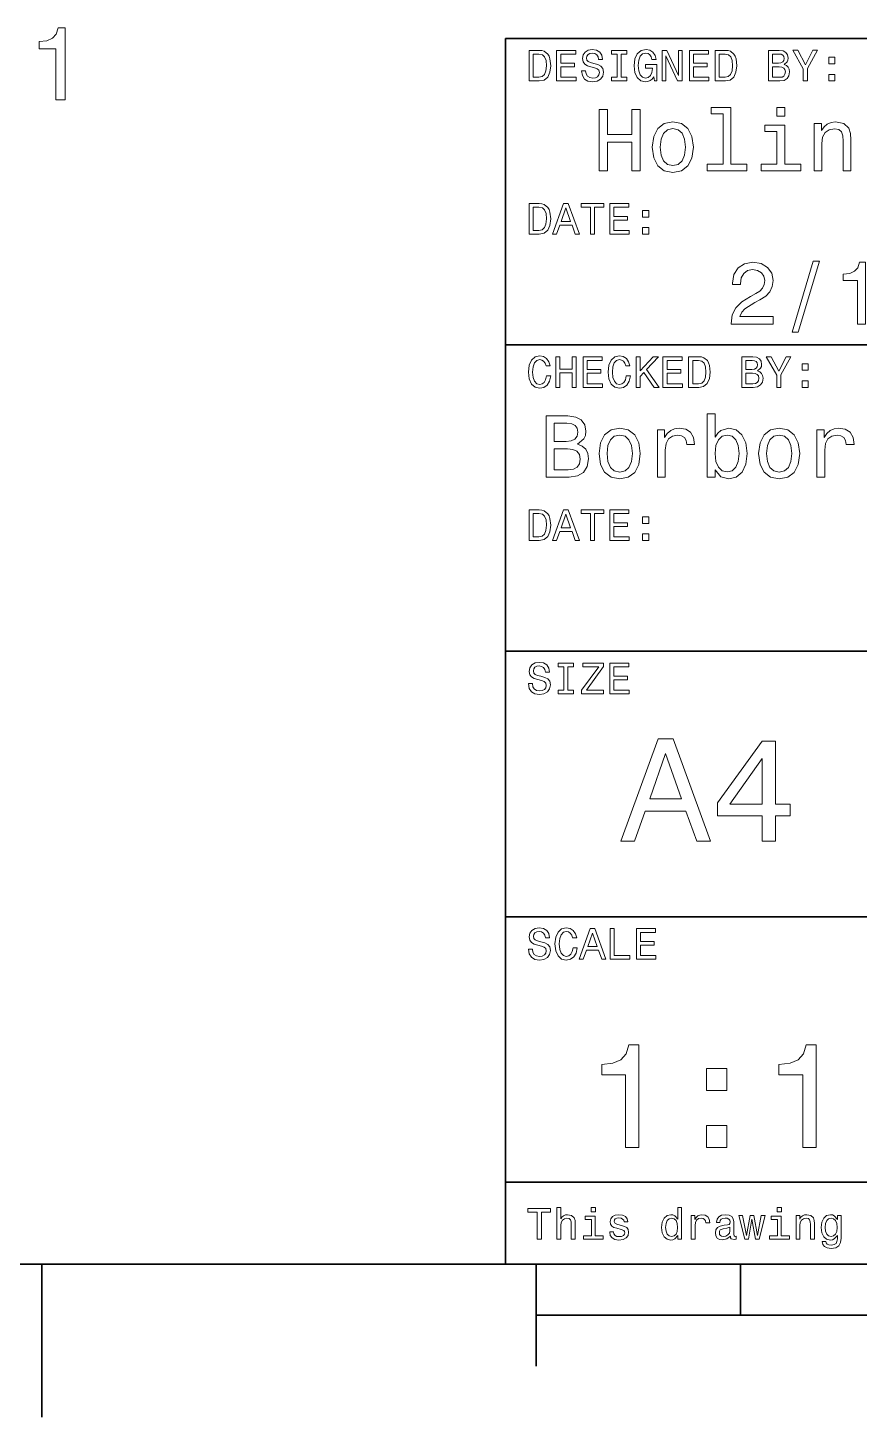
# Model space of a CAD drawing. Extents: x 0 to 297, y 0 to 210.
# Drawn here: x 73.6 to 114.3, y 2.5 to 70.5 of the extents above; entities that cross this region are included whole.
import ezdxf

# ---------------------------------------------------------------- set-up
doc = ezdxf.new("R2010")
doc.units = 0

msp = doc.modelspace()

# ---------------------------------------------------------------- linework, layer by layer
at = {"color": 7, "lineweight": 35}
for p, q in [((97, 10), (97, 70)), ((97, 70), (287, 70)), ((97, 55), (142, 55)), ((97, 40), (262, 40)), ((97, 27), (262, 27)), ((97, 14), (262, 14)), ((10, 10), (287, 10)), ((97, 10), (287, 10)), ((98.5, 7.5), (198.5, 7.5))]:
    msp.add_line(p, q, dxfattribs=at)
at = {"color": 7, "lineweight": 35, "ltscale": 0.1875}
msp.add_line((74.3, 10), (74.3, 2.5), dxfattribs=at)
at = {"color": 7, "lineweight": 35, "ltscale": 0.125}
msp.add_line((98.5, 10), (98.5, 5), dxfattribs=at)
at = {"color": 7, "lineweight": 35, "ltscale": 0.0625}
msp.add_line((108.5, 10), (108.5, 7.5), dxfattribs=at)
at = {"color": 7, "lineweight": 13}
for points in [[(74.981, 66.998), (75.44, 66.998), (75.44, 70.524), (75.097, 70.524), (75.006, 70.216), (74.825, 70.009), (74.547, 69.888), (74.164, 69.848), (74.164, 69.49), (74.981, 69.49)], [(98.648, 69.419), (98.149, 69.419), (98.149, 67.919), (98.648, 67.919), (98.884, 67.966), (99.059, 68.111), (99.167, 68.347), (99.206, 68.669), (99.171, 68.997), (99.128, 69.127), (99.068, 69.231), (98.893, 69.371), (98.778, 69.406)], [(99.498, 67.919), (100.449, 67.919), (100.449, 68.1), (99.697, 68.1), (99.697, 68.608), (100.367, 68.608), (100.367, 68.787), (99.697, 68.787), (99.697, 69.237), (100.432, 69.237), (100.432, 69.419), (99.498, 69.419)], [(100.911, 68.414), (100.715, 68.414), (100.758, 68.184), (100.866, 68.016), (101.032, 67.914), (101.257, 67.878), (101.48, 67.912), (101.646, 68.007), (101.752, 68.156), (101.791, 68.353), (101.759, 68.53), (101.668, 68.645), (101.521, 68.72), (101.324, 68.777), (101.156, 68.818), (101.045, 68.865), (100.983, 68.934), (100.963, 69.043), (100.983, 69.14), (101.039, 69.213), (101.125, 69.263), (101.244, 69.28), (101.365, 69.259), (101.46, 69.2), (101.523, 69.103), (101.553, 68.971), (101.75, 68.971), (101.75, 68.976), (101.715, 69.179), (101.614, 69.33), (101.454, 69.425), (101.238, 69.457), (101.043, 69.425), (100.892, 69.334), (100.795, 69.194), (100.76, 69.012), (100.788, 68.85), (100.87, 68.74), (101, 68.666), (101.177, 68.61), (101.352, 68.561), (101.484, 68.513), (101.564, 68.444), (101.592, 68.331), (101.566, 68.217), (101.499, 68.13), (101.398, 68.076), (101.266, 68.059), (101.119, 68.083), (101.006, 68.152), (100.935, 68.264)], [(102.455, 68.1), (102.178, 68.1), (102.178, 67.919), (102.93, 67.919), (102.93, 68.1), (102.653, 68.1), (102.653, 69.237), (102.93, 69.237), (102.93, 69.419), (102.178, 69.419), (102.178, 69.237), (102.455, 69.237)], [(104.251, 68.12), (104.287, 67.919), (104.396, 67.919), (104.396, 68.729), (103.849, 68.729), (103.849, 68.545), (104.186, 68.545), (104.186, 68.532), (104.16, 68.334), (104.091, 68.187), (103.985, 68.094), (103.853, 68.063), (103.706, 68.102), (103.591, 68.219), (103.518, 68.411), (103.492, 68.675), (103.516, 68.937), (103.589, 69.129), (103.706, 69.246), (103.864, 69.287), (103.972, 69.265), (104.061, 69.205), (104.125, 69.103), (104.162, 68.967), (104.376, 68.967), (104.32, 69.174), (104.214, 69.33), (104.065, 69.425), (103.877, 69.46), (103.63, 69.406), (103.445, 69.248), (103.326, 68.999), (103.285, 68.669), (103.326, 68.336), (103.445, 68.087), (103.62, 67.929), (103.84, 67.878), (103.963, 67.895), (104.073, 67.938), (104.169, 68.014)], [(104.664, 67.919), (104.843, 67.919), (104.843, 69.148), (105.418, 67.919), (105.649, 67.919), (105.649, 69.419), (105.468, 69.419), (105.468, 68.189), (104.899, 69.419), (104.664, 69.419)], [(106.004, 67.919), (106.955, 67.919), (106.955, 68.1), (106.202, 68.1), (106.202, 68.608), (106.872, 68.608), (106.872, 68.787), (106.202, 68.787), (106.202, 69.237), (106.937, 69.237), (106.937, 69.419), (106.004, 69.419)], [(107.756, 69.419), (107.257, 69.419), (107.257, 67.919), (107.756, 67.919), (107.992, 67.966), (108.167, 68.111), (108.275, 68.347), (108.314, 68.669), (108.28, 68.997), (108.236, 69.127), (108.176, 69.231), (108.001, 69.371), (107.886, 69.406)], [(110.631, 68.729), (110.782, 68.854), (110.821, 68.939), (110.834, 69.043), (110.806, 69.205), (110.722, 69.321), (110.586, 69.393), (110.396, 69.419), (109.862, 69.419), (109.862, 67.919), (110.426, 67.919), (110.627, 67.949), (110.776, 68.037), (110.869, 68.178), (110.901, 68.368), (110.882, 68.496), (110.83, 68.602), (110.746, 68.679)], [(111.774, 67.919), (111.774, 68.526), (112.267, 69.421), (112.043, 69.421), (111.673, 68.71), (111.299, 69.421), (111.059, 69.421), (111.573, 68.513), (111.573, 67.919)], [(98.633, 69.239), (98.798, 69.207), (98.91, 69.107), (98.977, 68.93), (98.999, 68.669), (98.975, 68.416), (98.908, 68.238), (98.793, 68.133), (98.633, 68.098), (98.35, 68.098), (98.35, 69.239)], [(107.741, 69.239), (107.906, 69.207), (108.018, 69.107), (108.085, 68.93), (108.107, 68.669), (108.083, 68.416), (108.016, 68.238), (107.901, 68.133), (107.741, 68.098), (107.458, 68.098), (107.458, 69.239)], [(110.354, 68.796), (110.061, 68.796), (110.061, 69.239), (110.372, 69.239), (110.488, 69.226), (110.571, 69.187), (110.62, 69.12), (110.638, 69.021), (110.618, 68.921), (110.566, 68.852), (110.478, 68.809)], [(112.814, 68.757), (113.112, 68.757), (113.112, 69.079), (112.814, 69.079)], [(110.402, 68.098), (110.061, 68.098), (110.061, 68.615), (110.383, 68.615), (110.519, 68.599), (110.616, 68.554), (110.674, 68.476), (110.694, 68.364), (110.674, 68.245), (110.62, 68.163), (110.53, 68.113)], [(112.814, 67.919), (113.112, 67.919), (113.112, 68.241), (112.814, 68.241)], [(101.582, 63.52), (101.984, 63.52), (101.984, 64.929), (103.186, 64.929), (103.186, 63.52), (103.584, 63.52), (103.584, 66.52), (103.186, 66.52), (103.186, 65.297), (101.984, 65.297), (101.984, 66.52), (101.582, 66.52)], [(107.651, 66.304), (107.651, 63.84), (106.869, 63.84), (106.869, 63.52), (108.81, 63.52), (108.81, 63.84), (108.032, 63.84), (108.032, 66.624), (107.055, 66.624), (107.055, 66.304)], [(110.673, 66.624), (110.271, 66.624), (110.271, 66.192), (110.673, 66.192)], [(104.18, 64.679), (104.249, 64.151), (104.448, 63.762), (104.764, 63.52), (105.187, 63.438), (105.607, 63.52), (105.922, 63.758), (106.121, 64.147), (106.195, 64.679), (106.121, 65.206), (105.922, 65.599), (105.607, 65.837), (105.187, 65.924), (104.764, 65.837), (104.448, 65.595), (104.249, 65.206)], [(104.569, 64.683), (104.608, 65.072), (104.729, 65.353), (104.924, 65.526), (105.187, 65.586), (105.447, 65.526), (105.641, 65.357), (105.762, 65.072), (105.805, 64.683), (105.762, 64.29), (105.641, 64.004), (105.447, 63.831), (105.187, 63.775), (104.924, 63.831), (104.729, 64.004), (104.608, 64.29)], [(110.66, 63.84), (110.66, 65.764), (109.683, 65.764), (109.683, 65.439), (110.28, 65.439), (110.28, 63.84), (109.501, 63.84), (109.501, 63.52), (111.447, 63.52), (111.447, 63.84)], [(112.099, 63.52), (112.48, 63.52), (112.48, 64.86), (112.519, 65.167), (112.644, 65.392), (112.839, 65.53), (113.098, 65.582), (113.305, 65.539), (113.435, 65.422), (113.5, 65.228), (113.522, 64.968), (113.522, 63.52), (113.902, 63.52), (113.902, 65.046), (113.885, 65.353), (113.807, 65.608), (113.552, 65.841), (113.154, 65.924), (112.934, 65.893), (112.748, 65.811), (112.588, 65.673), (112.463, 65.487), (112.463, 65.841), (112.099, 65.841)], [(98.648, 61.919), (98.149, 61.919), (98.149, 60.419), (98.648, 60.419), (98.884, 60.466), (99.059, 60.611), (99.167, 60.847), (99.206, 61.169), (99.171, 61.497), (99.128, 61.627), (99.068, 61.731), (98.893, 61.871), (98.778, 61.906)], [(99.295, 60.419), (99.494, 60.419), (99.651, 60.86), (100.25, 60.86), (100.408, 60.419), (100.611, 60.419), (100.062, 61.921), (99.841, 61.921)], [(101.153, 60.419), (101.352, 60.419), (101.352, 61.737), (101.806, 61.737), (101.806, 61.919), (100.697, 61.919), (100.697, 61.737), (101.153, 61.737)], [(102.1, 60.419), (103.051, 60.419), (103.051, 60.6), (102.299, 60.6), (102.299, 61.108), (102.969, 61.108), (102.969, 61.287), (102.299, 61.287), (102.299, 61.737), (103.034, 61.737), (103.034, 61.919), (102.1, 61.919)], [(98.633, 61.739), (98.798, 61.707), (98.91, 61.607), (98.977, 61.43), (98.999, 61.169), (98.975, 60.916), (98.908, 60.738), (98.793, 60.633), (98.633, 60.598), (98.35, 60.598), (98.35, 61.739)], [(99.72, 61.043), (99.952, 61.705), (100.183, 61.043)], [(103.706, 61.257), (104.004, 61.257), (104.004, 61.579), (103.706, 61.579)], [(103.706, 60.419), (104.004, 60.419), (104.004, 60.741), (103.706, 60.741)], [(108.036, 56.02), (110.098, 56.02), (110.098, 56.392), (108.468, 56.392), (108.559, 56.595), (108.715, 56.764), (109.195, 57.071), (109.45, 57.2), (109.735, 57.386), (109.938, 57.602), (110.055, 57.857), (110.098, 58.147), (110.024, 58.51), (109.821, 58.795), (109.51, 58.977), (109.108, 59.042), (108.693, 58.968), (108.378, 58.765), (108.174, 58.441), (108.105, 58.013), (108.105, 57.952), (108.499, 57.952), (108.499, 57.987), (108.537, 58.281), (108.654, 58.497), (108.84, 58.635), (109.086, 58.683), (109.337, 58.64), (109.523, 58.532), (109.644, 58.363), (109.687, 58.151), (109.657, 57.952), (109.575, 57.784), (109.437, 57.637), (109.246, 57.507), (108.991, 57.369), (108.568, 57.101), (108.269, 56.816), (108.092, 56.47), (108.036, 56.033)], [(111.019, 55.618), (111.317, 55.618), (112.363, 59.102), (112.061, 59.102)], [(114.218, 56.02), (114.611, 56.02), (114.611, 59.042), (114.317, 59.042), (114.239, 58.778), (114.084, 58.601), (113.846, 58.497), (113.517, 58.463), (113.517, 58.156), (114.218, 58.156)], [(99.001, 53.476), (98.957, 53.295), (98.886, 53.165), (98.787, 53.085), (98.67, 53.059), (98.53, 53.098), (98.419, 53.215), (98.346, 53.405), (98.322, 53.669), (98.346, 53.93), (98.417, 54.122), (98.527, 54.239), (98.67, 54.28), (98.774, 54.259), (98.862, 54.198), (98.932, 54.101), (98.979, 53.967), (99.184, 53.967), (99.12, 54.172), (99.007, 54.328), (98.854, 54.425), (98.67, 54.46), (98.441, 54.406), (98.266, 54.254), (98.153, 54.006), (98.115, 53.669), (98.153, 53.331), (98.266, 53.083), (98.441, 52.929), (98.67, 52.878), (98.871, 52.919), (99.033, 53.033), (99.148, 53.221), (99.208, 53.476)], [(102.904, 53.476), (102.861, 53.295), (102.79, 53.165), (102.69, 53.085), (102.573, 53.059), (102.433, 53.098), (102.323, 53.215), (102.249, 53.405), (102.226, 53.669), (102.249, 53.93), (102.321, 54.122), (102.431, 54.239), (102.573, 54.28), (102.677, 54.259), (102.766, 54.198), (102.835, 54.101), (102.883, 53.967), (103.088, 53.967), (103.023, 54.172), (102.911, 54.328), (102.757, 54.425), (102.573, 54.46), (102.344, 54.406), (102.169, 54.254), (102.057, 54.006), (102.018, 53.669), (102.057, 53.331), (102.169, 53.083), (102.344, 52.929), (102.573, 52.878), (102.774, 52.919), (102.937, 53.033), (103.051, 53.221), (103.112, 53.476)], [(110.473, 52.919), (110.473, 53.526), (110.966, 54.421), (110.741, 54.421), (110.372, 53.71), (109.998, 54.421), (109.758, 54.421), (110.272, 53.513), (110.272, 52.919)], [(99.45, 52.919), (99.651, 52.919), (99.651, 53.623), (100.252, 53.623), (100.252, 52.919), (100.451, 52.919), (100.451, 54.419), (100.252, 54.419), (100.252, 53.807), (99.651, 53.807), (99.651, 54.419), (99.45, 54.419)], [(100.799, 52.919), (101.75, 52.919), (101.75, 53.1), (100.998, 53.1), (100.998, 53.608), (101.668, 53.608), (101.668, 53.787), (100.998, 53.787), (100.998, 54.237), (101.733, 54.237), (101.733, 54.419), (100.799, 54.419)], [(103.386, 52.919), (103.585, 52.919), (103.585, 53.452), (103.762, 53.643), (104.266, 52.919), (104.508, 52.919), (103.903, 53.787), (104.491, 54.419), (104.227, 54.419), (103.585, 53.725), (103.585, 54.419), (103.386, 54.419)], [(104.702, 52.919), (105.653, 52.919), (105.653, 53.1), (104.901, 53.1), (104.901, 53.608), (105.571, 53.608), (105.571, 53.787), (104.901, 53.787), (104.901, 54.237), (105.636, 54.237), (105.636, 54.419), (104.702, 54.419)], [(106.455, 54.419), (105.956, 54.419), (105.956, 52.919), (106.455, 52.919), (106.691, 52.966), (106.866, 53.111), (106.974, 53.347), (107.013, 53.669), (106.978, 53.997), (106.935, 54.127), (106.875, 54.231), (106.7, 54.371), (106.585, 54.406)], [(106.44, 54.239), (106.604, 54.207), (106.717, 54.107), (106.784, 53.93), (106.805, 53.669), (106.782, 53.416), (106.715, 53.238), (106.6, 53.133), (106.44, 53.098), (106.157, 53.098), (106.157, 54.239)], [(109.33, 53.729), (109.481, 53.854), (109.52, 53.939), (109.533, 54.043), (109.505, 54.205), (109.421, 54.321), (109.285, 54.393), (109.094, 54.419), (108.561, 54.419), (108.561, 52.919), (109.125, 52.919), (109.326, 52.949), (109.475, 53.037), (109.568, 53.178), (109.6, 53.368), (109.581, 53.496), (109.529, 53.602), (109.445, 53.679)], [(109.053, 53.796), (108.759, 53.796), (108.759, 54.239), (109.071, 54.239), (109.187, 54.226), (109.269, 54.187), (109.319, 54.12), (109.336, 54.021), (109.317, 53.921), (109.265, 53.852), (109.177, 53.809)], [(111.513, 53.757), (111.811, 53.757), (111.811, 54.079), (111.513, 54.079)], [(109.101, 53.098), (108.759, 53.098), (108.759, 53.615), (109.081, 53.615), (109.218, 53.599), (109.315, 53.554), (109.373, 53.476), (109.393, 53.364), (109.373, 53.245), (109.319, 53.163), (109.228, 53.113)], [(111.513, 52.919), (111.811, 52.919), (111.811, 53.241), (111.513, 53.241)], [(100.523, 50.141), (100.826, 50.392), (100.903, 50.561), (100.929, 50.768), (100.873, 51.092), (100.705, 51.326), (100.432, 51.468), (100.052, 51.52), (98.984, 51.52), (98.984, 48.52), (100.112, 48.52), (100.514, 48.581), (100.813, 48.758), (100.999, 49.039), (101.063, 49.419), (101.024, 49.674), (100.921, 49.886), (100.752, 50.042)], [(99.97, 50.275), (99.382, 50.275), (99.382, 51.161), (100.004, 51.161), (100.238, 51.135), (100.402, 51.058), (100.501, 50.924), (100.536, 50.725), (100.497, 50.526), (100.393, 50.388), (100.216, 50.301)], [(107.254, 48.879), (107.535, 48.546), (107.919, 48.438), (108.282, 48.52), (108.572, 48.767), (108.754, 49.16), (108.823, 49.683), (108.754, 50.206), (108.568, 50.595), (108.282, 50.837), (107.919, 50.924), (107.539, 50.811), (107.383, 50.673), (107.254, 50.487), (107.254, 51.624), (106.873, 51.624), (106.873, 48.52), (107.254, 48.52)], [(101.578, 49.679), (101.647, 49.151), (101.846, 48.762), (102.161, 48.52), (102.585, 48.438), (103.004, 48.52), (103.32, 48.758), (103.519, 49.147), (103.592, 49.679), (103.519, 50.206), (103.32, 50.599), (103.004, 50.837), (102.585, 50.924), (102.161, 50.837), (101.846, 50.595), (101.647, 50.206)], [(101.967, 49.683), (102.006, 50.072), (102.127, 50.353), (102.321, 50.526), (102.585, 50.586), (102.844, 50.526), (103.039, 50.357), (103.16, 50.072), (103.203, 49.683), (103.16, 49.29), (103.039, 49.004), (102.844, 48.831), (102.585, 48.775), (102.321, 48.831), (102.127, 49.004), (102.006, 49.29)], [(104.435, 48.52), (104.816, 48.52), (104.816, 49.847), (104.854, 50.167), (104.971, 50.396), (105.161, 50.535), (105.416, 50.582), (105.607, 50.552), (105.749, 50.465), (105.836, 50.318), (105.866, 50.12), (106.251, 50.12), (106.199, 50.47), (106.056, 50.72), (105.818, 50.872), (105.494, 50.924), (105.274, 50.889), (105.084, 50.803), (104.915, 50.656), (104.781, 50.457), (104.781, 50.841), (104.435, 50.841)], [(108.434, 49.683), (108.39, 49.294), (108.274, 49.009), (108.088, 48.836), (107.854, 48.78), (107.599, 48.836), (107.414, 49.009), (107.297, 49.29), (107.258, 49.683), (107.297, 50.072), (107.414, 50.353), (107.599, 50.522), (107.854, 50.582), (108.088, 50.522), (108.274, 50.349), (108.39, 50.068)], [(109.385, 49.679), (109.454, 49.151), (109.653, 48.762), (109.968, 48.52), (110.392, 48.438), (110.811, 48.52), (111.127, 48.758), (111.326, 49.147), (111.399, 49.679), (111.326, 50.206), (111.127, 50.599), (110.811, 50.837), (110.392, 50.924), (109.968, 50.837), (109.653, 50.595), (109.454, 50.206)], [(109.774, 49.683), (109.813, 50.072), (109.934, 50.353), (110.128, 50.526), (110.392, 50.586), (110.651, 50.526), (110.846, 50.357), (110.967, 50.072), (111.01, 49.683), (110.967, 49.29), (110.846, 49.004), (110.651, 48.831), (110.392, 48.775), (110.128, 48.831), (109.934, 49.004), (109.813, 49.29)], [(112.242, 48.52), (112.622, 48.52), (112.622, 49.847), (112.661, 50.167), (112.778, 50.396), (112.968, 50.535), (113.223, 50.582), (113.414, 50.552), (113.556, 50.465), (113.643, 50.318), (113.673, 50.12), (114.058, 50.12), (114.006, 50.47), (113.863, 50.72), (113.625, 50.872), (113.301, 50.924), (113.081, 50.889), (112.89, 50.803), (112.722, 50.656), (112.588, 50.457), (112.588, 50.841), (112.242, 50.841)], [(100.065, 48.879), (99.382, 48.879), (99.382, 49.912), (100.026, 49.912), (100.298, 49.882), (100.493, 49.791), (100.61, 49.635), (100.648, 49.411), (100.61, 49.173), (100.501, 49.009), (100.32, 48.909)], [(98.648, 46.919), (98.149, 46.919), (98.149, 45.419), (98.648, 45.419), (98.884, 45.466), (99.059, 45.611), (99.167, 45.847), (99.206, 46.169), (99.171, 46.497), (99.128, 46.627), (99.068, 46.731), (98.893, 46.871), (98.778, 46.906)], [(98.633, 46.739), (98.798, 46.707), (98.91, 46.607), (98.977, 46.43), (98.999, 46.169), (98.975, 45.916), (98.908, 45.738), (98.793, 45.633), (98.633, 45.598), (98.35, 45.598), (98.35, 46.739)], [(99.295, 45.419), (99.494, 45.419), (99.651, 45.86), (100.25, 45.86), (100.408, 45.419), (100.611, 45.419), (100.062, 46.921), (99.841, 46.921)], [(99.72, 46.043), (99.952, 46.705), (100.183, 46.043)], [(101.153, 45.419), (101.352, 45.419), (101.352, 46.737), (101.806, 46.737), (101.806, 46.919), (100.697, 46.919), (100.697, 46.737), (101.153, 46.737)], [(102.1, 45.419), (103.051, 45.419), (103.051, 45.6), (102.299, 45.6), (102.299, 46.108), (102.969, 46.108), (102.969, 46.287), (102.299, 46.287), (102.299, 46.737), (103.034, 46.737), (103.034, 46.919), (102.1, 46.919)], [(103.706, 46.257), (104.004, 46.257), (104.004, 46.579), (103.706, 46.579)], [(103.706, 45.419), (104.004, 45.419), (104.004, 45.741), (103.706, 45.741)], [(98.309, 38.414), (98.112, 38.414), (98.156, 38.184), (98.264, 38.016), (98.43, 37.914), (98.655, 37.878), (98.878, 37.912), (99.044, 38.007), (99.15, 38.156), (99.189, 38.353), (99.156, 38.53), (99.066, 38.645), (98.919, 38.72), (98.722, 38.777), (98.553, 38.818), (98.443, 38.865), (98.38, 38.934), (98.361, 39.043), (98.38, 39.14), (98.437, 39.213), (98.523, 39.263), (98.642, 39.28), (98.763, 39.259), (98.858, 39.2), (98.921, 39.103), (98.951, 38.971), (99.148, 38.971), (99.148, 38.976), (99.113, 39.179), (99.012, 39.33), (98.852, 39.425), (98.635, 39.457), (98.441, 39.425), (98.29, 39.334), (98.192, 39.194), (98.158, 39.012), (98.186, 38.85), (98.268, 38.74), (98.398, 38.666), (98.575, 38.61), (98.75, 38.561), (98.882, 38.513), (98.962, 38.444), (98.99, 38.331), (98.964, 38.217), (98.897, 38.13), (98.795, 38.076), (98.664, 38.059), (98.517, 38.083), (98.404, 38.152), (98.333, 38.264)], [(99.852, 38.1), (99.576, 38.1), (99.576, 37.919), (100.328, 37.919), (100.328, 38.1), (100.051, 38.1), (100.051, 39.237), (100.328, 39.237), (100.328, 39.419), (99.576, 39.419), (99.576, 39.237), (99.852, 39.237)], [(100.715, 37.919), (101.791, 37.919), (101.791, 38.1), (100.952, 38.1), (101.791, 39.248), (101.791, 39.419), (100.773, 39.419), (100.773, 39.237), (101.566, 39.237), (100.715, 38.091)], [(102.1, 37.919), (103.051, 37.919), (103.051, 38.1), (102.299, 38.1), (102.299, 38.608), (102.969, 38.608), (102.969, 38.787), (102.299, 38.787), (102.299, 39.237), (103.034, 39.237), (103.034, 39.419), (102.1, 39.419)], [(102.641, 30.7), (103.304, 30.7), (103.83, 32.17), (105.826, 32.17), (106.352, 30.7), (107.029, 30.7), (105.199, 35.707), (104.464, 35.707)], [(109.565, 30.7), (110.213, 30.7), (110.213, 31.939), (110.927, 31.939), (110.927, 32.516), (110.213, 32.516), (110.213, 35.592), (109.558, 35.592), (107.367, 32.573), (107.367, 31.939), (109.565, 31.939)], [(104.061, 32.782), (104.831, 34.987), (105.602, 32.782)], [(107.973, 32.516), (109.565, 34.756), (109.565, 32.516)], [(98.309, 25.414), (98.112, 25.414), (98.156, 25.184), (98.264, 25.016), (98.43, 24.914), (98.655, 24.878), (98.878, 24.912), (99.044, 25.007), (99.15, 25.156), (99.189, 25.353), (99.156, 25.53), (99.066, 25.645), (98.919, 25.72), (98.722, 25.777), (98.553, 25.818), (98.443, 25.865), (98.38, 25.934), (98.361, 26.043), (98.38, 26.14), (98.437, 26.213), (98.523, 26.263), (98.642, 26.28), (98.763, 26.259), (98.858, 26.2), (98.921, 26.103), (98.951, 25.971), (99.148, 25.971), (99.148, 25.976), (99.113, 26.179), (99.012, 26.33), (98.852, 26.425), (98.635, 26.457), (98.441, 26.425), (98.29, 26.334), (98.192, 26.194), (98.158, 26.012), (98.186, 25.85), (98.268, 25.74), (98.398, 25.666), (98.575, 25.61), (98.75, 25.561), (98.882, 25.513), (98.962, 25.444), (98.99, 25.331), (98.964, 25.217), (98.897, 25.13), (98.795, 25.076), (98.664, 25.059), (98.517, 25.083), (98.404, 25.152), (98.333, 25.264)], [(100.302, 25.476), (100.259, 25.295), (100.187, 25.165), (100.088, 25.085), (99.971, 25.059), (99.831, 25.098), (99.72, 25.215), (99.647, 25.405), (99.623, 25.669), (99.647, 25.93), (99.718, 26.122), (99.829, 26.239), (99.971, 26.28), (100.075, 26.259), (100.164, 26.198), (100.233, 26.101), (100.28, 25.967), (100.486, 25.967), (100.421, 26.172), (100.308, 26.328), (100.155, 26.425), (99.971, 26.46), (99.742, 26.406), (99.567, 26.254), (99.455, 26.006), (99.416, 25.669), (99.455, 25.331), (99.567, 25.083), (99.742, 24.929), (99.971, 24.878), (100.172, 24.919), (100.334, 25.033), (100.449, 25.221), (100.509, 25.476)], [(100.596, 24.919), (100.795, 24.919), (100.952, 25.36), (101.551, 25.36), (101.709, 24.919), (101.912, 24.919), (101.363, 26.421), (101.143, 26.421)], [(101.022, 25.543), (101.253, 26.205), (101.484, 25.543)], [(102.115, 24.919), (103.079, 24.919), (103.079, 25.1), (102.314, 25.1), (102.314, 26.419), (102.115, 26.419)], [(103.401, 24.919), (104.352, 24.919), (104.352, 25.1), (103.6, 25.1), (103.6, 25.608), (104.27, 25.608), (104.27, 25.787), (103.6, 25.787), (103.6, 26.237), (104.335, 26.237), (104.335, 26.419), (103.401, 26.419)], [(102.87, 15.7), (103.526, 15.7), (103.526, 20.736), (103.036, 20.736), (102.906, 20.297), (102.647, 20.001), (102.251, 19.829), (101.703, 19.771), (101.703, 19.259), (102.87, 19.259)], [(111.545, 15.7), (112.2, 15.7), (112.2, 20.736), (111.71, 20.736), (111.581, 20.297), (111.321, 20.001), (110.925, 19.829), (110.378, 19.771), (110.378, 19.259), (111.545, 19.259)], [(106.84, 18.496), (107.834, 18.496), (107.834, 19.569), (106.84, 19.569)], [(106.84, 15.7), (107.834, 15.7), (107.834, 16.774), (106.84, 16.774)], [(98.551, 11.214), (98.75, 11.214), (98.75, 12.533), (99.204, 12.533), (99.204, 12.714), (98.095, 12.714), (98.095, 12.533), (98.551, 12.533)], [(99.504, 11.214), (99.695, 11.214), (99.695, 11.884), (99.714, 12.038), (99.777, 12.15), (99.874, 12.219), (100.004, 12.245), (100.107, 12.224), (100.172, 12.165), (100.205, 12.068), (100.215, 11.938), (100.215, 11.214), (100.406, 11.214), (100.406, 11.977), (100.397, 12.131), (100.358, 12.258), (100.231, 12.375), (100.032, 12.416), (99.924, 12.401), (99.831, 12.36), (99.753, 12.295), (99.695, 12.206), (99.695, 12.766), (99.504, 12.766)], [(101.387, 11.374), (101.387, 12.336), (100.898, 12.336), (100.898, 12.174), (101.197, 12.174), (101.197, 11.374), (100.808, 11.374), (100.808, 11.214), (101.78, 11.214), (101.78, 11.374)], [(101.393, 12.766), (101.192, 12.766), (101.192, 12.55), (101.393, 12.55)], [(102.675, 11.891), (102.491, 11.934), (102.355, 11.984), (102.31, 12.085), (102.323, 12.157), (102.368, 12.209), (102.442, 12.241), (102.548, 12.254), (102.649, 12.241), (102.729, 12.202), (102.781, 12.144), (102.803, 12.066), (102.988, 12.066), (102.988, 12.07), (102.956, 12.211), (102.867, 12.321), (102.729, 12.39), (102.548, 12.416), (102.364, 12.39), (102.23, 12.319), (102.146, 12.213), (102.12, 12.079), (102.139, 11.949), (102.2, 11.858), (102.299, 11.794), (102.444, 11.748), (102.656, 11.696), (102.785, 11.642), (102.82, 11.599), (102.833, 11.534), (102.813, 11.454), (102.762, 11.394), (102.677, 11.355), (102.565, 11.342), (102.446, 11.355), (102.36, 11.4), (102.301, 11.474), (102.277, 11.575), (102.094, 11.575), (102.124, 11.402), (102.213, 11.277), (102.353, 11.201), (102.548, 11.173), (102.751, 11.201), (102.9, 11.277), (102.991, 11.398), (103.023, 11.556), (102.999, 11.692), (102.932, 11.785), (102.822, 11.845)], [(105.422, 11.394), (105.422, 11.214), (105.612, 11.214), (105.612, 12.766), (105.424, 12.766), (105.424, 12.198), (105.28, 12.362), (105.191, 12.401), (105.089, 12.416), (104.906, 12.373), (104.763, 12.252), (104.67, 12.057), (104.638, 11.796), (104.67, 11.534), (104.763, 11.338), (104.906, 11.214), (105.089, 11.173), (105.191, 11.188), (105.282, 11.227)], [(105.122, 12.245), (105.247, 12.215), (105.342, 12.131), (105.398, 11.99), (105.42, 11.796), (105.398, 11.599), (105.342, 11.459), (105.247, 11.372), (105.122, 11.344), (105.003, 11.372), (104.912, 11.459), (104.852, 11.601), (104.832, 11.796), (104.852, 11.988), (104.912, 12.129), (105.003, 12.215)], [(106.081, 11.214), (106.272, 11.214), (106.272, 11.878), (106.291, 12.038), (106.349, 12.152), (106.445, 12.222), (106.572, 12.245), (106.667, 12.23), (106.738, 12.187), (106.782, 12.113), (106.797, 12.014), (106.989, 12.014), (106.963, 12.189), (106.892, 12.314), (106.773, 12.39), (106.611, 12.416), (106.501, 12.399), (106.406, 12.356), (106.321, 12.282), (106.254, 12.183), (106.254, 12.375), (106.081, 12.375)], [(108.001, 11.366), (108.001, 11.359), (108.012, 11.286), (108.044, 11.234), (108.18, 11.193), (108.286, 11.21), (108.286, 11.357), (108.241, 11.351), (108.18, 11.379), (108.169, 11.465), (108.169, 12.066), (108.143, 12.219), (108.068, 12.327), (107.936, 12.392), (107.75, 12.416), (107.568, 12.39), (107.434, 12.317), (107.35, 12.202), (107.322, 12.051), (107.322, 12.038), (107.493, 12.038), (107.508, 12.129), (107.555, 12.193), (107.633, 12.232), (107.744, 12.247), (107.849, 12.237), (107.925, 12.204), (107.97, 12.148), (107.986, 12.07), (107.977, 11.979), (107.942, 11.934), (107.856, 11.912), (107.694, 11.895), (107.508, 11.856), (107.376, 11.787), (107.298, 11.679), (107.274, 11.519), (107.296, 11.376), (107.363, 11.271), (107.471, 11.204), (107.62, 11.18), (107.821, 11.225)], [(108.887, 11.214), (109.06, 12.2), (109.233, 11.214), (109.414, 11.214), (109.7, 12.375), (109.516, 12.375), (109.323, 11.389), (109.153, 12.375), (108.965, 12.375), (108.794, 11.389), (108.602, 12.375), (108.42, 12.375), (108.705, 11.214)], [(110.495, 11.374), (110.495, 12.336), (110.006, 12.336), (110.006, 12.174), (110.305, 12.174), (110.305, 11.374), (109.916, 11.374), (109.916, 11.214), (110.888, 11.214), (110.888, 11.374)], [(110.501, 12.766), (110.3, 12.766), (110.3, 12.55), (110.501, 12.55)], [(111.215, 11.214), (111.405, 11.214), (111.405, 11.884), (111.424, 12.038), (111.487, 12.15), (111.584, 12.219), (111.714, 12.245), (111.818, 12.224), (111.883, 12.165), (111.915, 12.068), (111.926, 11.938), (111.926, 11.214), (112.116, 11.214), (112.116, 11.977), (112.107, 12.131), (112.068, 12.258), (111.941, 12.375), (111.742, 12.416), (111.632, 12.401), (111.539, 12.36), (111.459, 12.291), (111.396, 12.198), (111.396, 12.375), (111.215, 12.375)], [(113.419, 11.266), (113.419, 12.375), (113.238, 12.375), (113.238, 12.187), (113.089, 12.358), (112.998, 12.401), (112.896, 12.416), (112.713, 12.373), (112.57, 12.252), (112.477, 12.057), (112.445, 11.796), (112.477, 11.532), (112.57, 11.338), (112.713, 11.214), (112.896, 11.173), (113, 11.188), (113.086, 11.227), (113.238, 11.392), (113.238, 11.227), (113.22, 11.098), (113.173, 11.005), (113.082, 10.951), (112.946, 10.931), (112.827, 10.944), (112.743, 10.977), (112.693, 11.033), (112.678, 11.108), (112.494, 11.108), (112.494, 11.1), (112.522, 10.961), (112.609, 10.858), (112.747, 10.791), (112.935, 10.767), (113.16, 10.799), (113.309, 10.89), (113.393, 11.048)], [(112.641, 11.796), (112.661, 11.988), (112.719, 12.131), (112.81, 12.215), (112.931, 12.245), (113.058, 12.215), (113.153, 12.131), (113.212, 11.988), (113.233, 11.796), (113.212, 11.599), (113.153, 11.459), (113.058, 11.372), (112.931, 11.344), (112.81, 11.372), (112.719, 11.459), (112.661, 11.601)], [(107.979, 11.621), (107.953, 11.508), (107.884, 11.422), (107.78, 11.366), (107.653, 11.346), (107.571, 11.357), (107.512, 11.392), (107.476, 11.452), (107.465, 11.536), (107.473, 11.612), (107.508, 11.666), (107.646, 11.727), (107.821, 11.753), (107.979, 11.804)]]:
    msp.add_lwpolyline(points, close=True, dxfattribs=at)

doc.saveas('drawing.dxf')
